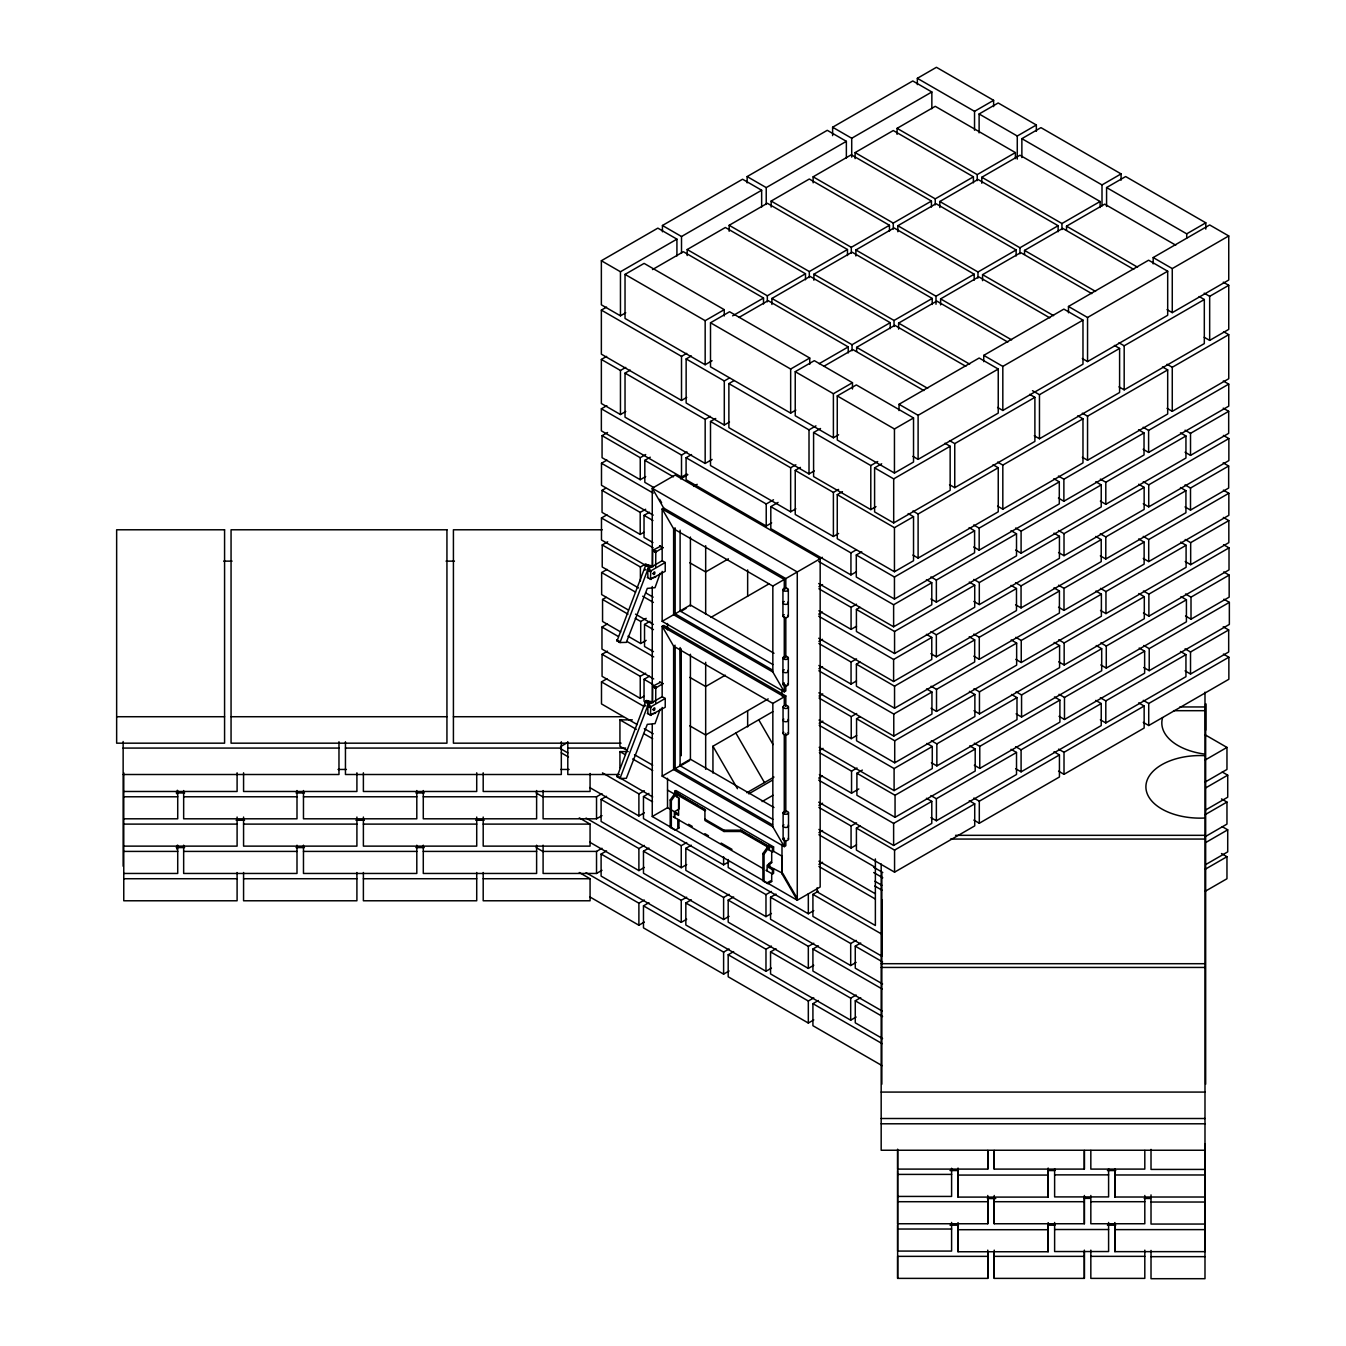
<?xml version="1.0" encoding="UTF-8"?>
<svg xmlns="http://www.w3.org/2000/svg" width="1346" height="1346" viewBox="0 0 1346 1346"><rect width="100%" height="100%" fill="white"/><g stroke="black" fill="none" stroke-linecap="round" stroke-linejoin="round"><path stroke-width="1.5" d="M619.934 767.859L619.934 751.59L628.195 751.59M632.317 719.858L619.934 719.858L619.934 746.307L627.219 750.513M785.812 841.587L785.812 845.759L784.281 846.634L662.165 776.137L662.165 707.458M662.165 697.06L662.165 626.311L663.696 625.436L785.812 695.932L785.812 706.33M675.154 647.342L675.154 768.633L772.57 824.879M662.165 776.137L680.1 765.773L680.1 647.527M705.674 545.702L705.674 614.365M652.255 565.606L652.255 488.245L675.154 475.02L820.168 558.741L820.168 887.014L797.269 900.238L781.992 873.806L781.992 856.174L772.907 850.924M881.849 955.828L881.849 899.751M987.762 1251.376L987.762 1278.38L897.631 1278.38L897.631 1225.197M897.631 1170.549L897.631 1223.75L987.762 1223.75L987.762 1196.745M897.631 1150.409L897.631 1169.102L987.762 1169.102L987.762 1150.409M1048.164 1222.656L1048.164 1251.746L958.032 1251.746L958.032 1222.656M1048.164 1168.025L1048.164 1197.099L958.032 1197.099L958.032 1168.025M1084.354 1251.376L1084.354 1278.38L994.24 1278.38L994.24 1251.376M1084.354 1196.745L1084.354 1223.75L994.24 1223.75L994.24 1196.745M1084.354 1150.409L1084.354 1169.102L994.24 1169.102L994.24 1150.409M1204.99 1198.462L1204.99 1251.645L1114.858 1251.645L1114.858 1222.572M1204.99 1143.814L1204.99 1197.015L1114.858 1197.015L1114.858 1170.011M1205.663 730.239L1205.663 703.807L1205.663 1084.203M660.23 573.177L655.014 587.68L647.308 588.387L626.327 642.379L619.968 642.53L648.722 567.137L653.247 566.666M617.074 776.76L645.659 701.333L646.652 700.543L652.255 701.922M665.227 562.493L650.808 570.889L650.404 579.318L665.227 571.31L665.227 562.493L662.165 560.727L647.662 569.223L647.948 577.754M660.263 546.409L652.726 550.312L652.625 565M665.227 698.456L650.808 706.835L650.404 715.281L665.227 707.256L665.227 698.456L662.165 696.69L647.763 705.068L647.948 713.7M652.625 700.963L652.726 686.275L660.263 682.372M652.255 565.976L646.652 564.58L645.659 565.387L617.074 640.814M655.687 566.801L655.788 552.079L662.939 547.62M647.291 706.044L650.354 707.811M653.247 702.629L648.722 703.1L619.968 778.476L626.327 778.325L647.308 724.35L655.014 723.643L660.23 709.123M647.342 569.829L650.404 571.596M662.939 683.583L655.788 688.025L655.687 702.763M647.392 705.657L650.404 707.559M678.956 820.034L678.956 827.975L675.154 830.179L670.19 827.319L670.19 799.995L675.524 792.508L676.668 793.164L676.668 796.681M671.334 827.975L671.334 800.651L676.668 793.164M771.695 873.588L771.695 881.512L767.876 883.716L762.913 880.856L762.913 853.532L768.263 846.045L769.407 846.701L769.407 850.218M764.057 881.512L764.057 854.188L769.407 846.701M655.637 577.198L652.036 577.737M655.536 713.279L652.036 713.7M647.662 705.186L650.909 706.751L647.948 704.9M647.763 569.122L650.909 570.788L647.948 568.954M625.739 312.777L620.456 315.822L601.359 304.819L601.359 260.737L657.841 228.13L676.92 239.151L676.92 255.942M662.434 231.781L662.434 225.489L742.571 179.22L761.651 190.24L761.651 207.032M747.148 182.871L747.148 176.578L827.285 130.31L846.365 141.33L846.365 158.121M832.619 135.626L832.619 127.231L912.773 80.962L931.853 91.982L931.853 108.757M917.349 84.613L917.349 78.32L936.429 67.3L993.617 100.327L993.617 106.62M601.359 260.737L620.456 271.757L676.92 239.151M662.434 225.489L681.513 236.509L761.651 190.24M747.148 176.578L766.227 187.599L846.365 141.33M832.619 127.231L851.715 138.251L931.853 91.982M712.101 360.728L705.169 364.732L625.032 318.464L625.032 274.399L644.111 263.395L724.249 309.664L724.249 315.957M652.49 269.57L683.381 251.736L763.519 298.004L763.519 304.011M687.2 255.538L687.2 249.532L725.359 227.491L805.497 273.76L805.497 279.766M729.179 231.293L729.179 225.287L767.338 203.263L847.475 249.532L847.475 255.538M771.157 207.065L771.157 201.059L809.316 179.018L889.454 225.287L889.454 231.293M813.135 182.82L813.135 176.814L851.295 154.79L931.432 201.059L931.432 207.065M855.114 158.592L855.114 152.586L893.273 130.545L973.41 176.814L973.41 182.82M897.092 134.364L897.092 128.341L935.251 106.317L1015.389 152.586L1015.389 158.592M686.712 397.423L681.513 400.435L601.359 354.166L601.359 310.102L606.575 307.09M917.349 78.32L974.538 111.331L993.617 100.327M979.114 132.867L979.114 113.973L998.194 102.969L1036.353 124.993L1036.353 131.285M625.739 411.472L620.456 414.534L601.359 403.514L601.359 359.449L606.659 356.387M979.114 113.973L1017.273 136.013L1036.353 124.993M625.032 274.399L705.169 320.668L724.249 309.664M601.359 359.449L620.456 370.47L625.739 367.408M1021.866 157.549L1021.866 138.655L1040.946 127.634L1121.083 173.903L1121.083 180.196M795.856 410.093L790.657 413.104L710.503 366.835L710.503 322.771L729.582 311.75L809.737 358.019L809.737 364.312M712.101 459.44L705.169 463.445L625.032 417.176L625.032 373.111L630.231 370.1M732.628 315.839L763.519 298.004M687.2 249.532L767.338 295.8L805.497 273.76M729.179 225.287L809.316 271.556L847.475 249.532M771.157 201.059L851.295 247.328L889.454 225.287M813.135 176.814L893.273 223.083L931.432 201.059M855.114 152.586L935.251 198.855L973.41 176.814M897.092 128.341L977.23 174.61L1015.389 152.586M739.021 317.42L768.095 300.646L848.249 346.915L848.249 352.921M771.914 304.448L771.914 298.442L810.073 276.401L890.228 322.67L890.228 328.676M813.893 280.204L813.893 274.197L852.052 252.173L932.206 298.442L932.206 304.448M855.871 255.976L855.871 249.969L894.03 227.928L974.184 274.197L974.184 280.204M897.849 231.748L897.849 225.724L936.008 203.7L1016.146 249.969L1016.146 255.976M939.828 207.503L939.828 201.496L977.987 179.455L1058.124 225.724L1058.124 231.748M981.806 183.275L981.806 177.251L1019.965 155.227L1100.103 201.496L1100.103 207.503M601.359 310.102L681.513 356.37L686.712 353.359M729.498 422.021L724.299 425.033L686.14 402.992L686.14 358.928L691.339 355.933M686.965 473.96L681.513 477.107L601.359 430.838L601.359 408.797L606.827 405.651M645.693 476.568L640.242 479.714L602.066 457.69L602.066 435.65L607.534 432.503M686.14 358.928L724.299 380.968L729.498 377.957M814.229 470.932L809.013 473.943L728.876 427.675L728.876 383.61L734.075 380.598M653.231 515.148L601.494 485.283L601.494 463.26L606.945 460.113M1021.866 138.655L1102.004 184.924L1121.083 173.903M710.503 322.771L790.657 369.04L809.737 358.019M625.032 373.111L705.169 419.38L710.368 416.368M1106.58 206.46L1106.58 187.565L1125.66 176.545L1205.797 222.813L1205.797 229.123M602.066 435.65L640.242 457.69L645.693 454.527M838.592 434.775L833.393 437.786L795.234 415.746L795.234 371.681L814.313 360.661L852.472 382.701L852.472 388.994M795.856 508.805L790.657 511.817L710.503 465.548L710.503 421.483L715.719 418.471M653.752 487.521L644.818 482.356L644.818 460.332L650.269 457.186M819.159 363.689L848.249 346.915M771.914 298.442L852.052 344.711L890.228 322.67M813.893 274.197L894.03 320.466L932.206 298.442M855.871 249.969L936.008 296.238L974.184 274.197M897.849 225.724L977.987 271.993L1016.146 249.969M939.828 201.496L1019.965 247.765L1058.124 225.724M981.806 177.251L1061.944 223.52L1100.103 201.496M643.859 532.326L640.208 534.429L602.049 512.389L602.049 490.365L605.7 488.262M823.752 366.348L852.826 349.556L923.861 390.559M856.645 351.356L856.645 347.352L894.804 325.311L965.839 366.331M898.623 329.131L898.623 323.107L936.782 301.083L1007.818 342.086M940.602 304.886L940.602 298.879L978.761 276.839L1049.796 317.858M982.563 280.658L982.563 274.651L1020.739 252.611L1091.774 293.613M1024.542 254.411L1024.542 250.406L1062.717 228.383L1133.736 269.385M1066.52 230.183L1066.52 226.178L1104.696 204.138L1175.714 245.157M601.359 408.797L681.513 455.066L686.965 451.92M771.679 522.871L766.227 526.017L686.09 479.748L686.09 457.724L691.541 454.561M648.722 567.137L601.477 539.982L601.477 517.958L606.928 514.811M680.588 478.89L687.856 474.701M795.234 371.681L833.393 393.722L852.472 382.701M837.262 395.943L856.342 384.922L913.53 417.95L913.53 462.015L894.451 473.035L837.262 440.007L837.262 395.943L894.451 428.97L913.53 417.95M602.049 490.365L640.208 512.389L645.676 509.242M693.594 486.394L697.194 484.308M652.961 542.556L644.027 537.407L644.027 515.367L649.479 512.22M638.576 587.966L602.217 566.986L602.217 544.945L607.685 541.799M728.876 383.61L809.013 429.879L815.962 425.874M875.994 506.601L870.795 509.612L813.59 476.585L813.59 432.52L820.538 428.516M1106.58 187.565L1186.718 233.834L1205.797 222.813M628.397 610.024L601.645 594.579L601.645 572.555L607.096 569.408M899.027 410.58L899.027 404.288L979.165 358.019L998.244 369.04L998.244 413.104L918.107 459.373L912.908 456.361M983.741 361.67L983.741 355.378L1063.878 309.109L1082.975 320.129L1082.975 364.194L1002.82 410.463L997.622 407.451M1068.472 312.76L1068.472 306.467L1148.609 260.199L1167.689 271.219L1167.689 315.284L1087.551 361.552L1082.335 358.541M1153.186 263.85L1153.186 257.557L1209.667 224.95L1228.747 235.954L1228.747 280.035L1172.265 312.642L1167.066 309.63M710.503 421.483L790.657 467.752L795.856 464.74M838.592 533.487L833.393 536.482L795.234 514.458L795.234 470.393L800.433 467.382M602.217 544.945L640.393 566.986L645.844 563.823M899.027 404.288L918.107 415.308L998.244 369.04M983.741 355.378L1002.82 366.398L1082.975 320.129M1068.472 306.467L1087.551 317.488L1167.689 271.219M1153.186 257.557L1172.265 268.577L1228.747 235.954M686.09 457.724L766.227 503.993L773.496 499.787M620.725 631.981L602.554 621.482L602.554 599.458L606.188 597.355M856.393 571.781L850.941 574.927L770.804 528.658L770.804 506.634L778.072 502.428M813.59 432.52L870.795 465.548L877.727 461.527M944.959 443.255L950.158 446.266L950.158 490.331L893.694 522.938L874.597 511.917L874.597 467.853L881.664 463.781M795.234 470.393L833.393 492.417L838.592 489.422M653.702 678.939L601.965 649.075L601.965 627.051L607.416 623.905M908.163 513.566L913.53 516.662L913.53 560.727L894.451 571.73L837.262 538.72L837.262 494.655L842.461 491.643M728.422 558.826L705.674 571.949L689.825 562.796M635.262 618.336L640.713 621.482L646.181 618.336M874.597 467.853L893.694 478.873L950.158 446.266M949.536 440.613L954.751 443.608L1034.889 397.339L1034.889 441.404L954.751 487.673L949.536 484.678M1032.517 390.693L1039.465 394.698L1119.603 348.429L1119.603 392.494L1039.465 438.762L1034.266 435.768M1118.98 342.793L1124.179 345.787L1204.317 299.519L1204.317 343.583L1124.179 389.852L1118.98 386.857M1204.199 293.176L1209.667 296.339L1228.747 285.318L1228.747 329.383L1209.667 340.403L1204.199 337.24M653.466 651.649L644.532 646.501L644.532 624.46L649.983 621.314M643.876 696.269L640.242 698.372L602.066 676.331L602.066 654.307L607.534 651.144M785.812 684.71L785.812 690.952L784.281 691.827L662.165 621.33L690.414 605.01L774 653.264M680.74 611.471L686.09 608.375M627.993 636.17L640.713 643.523L646.181 640.36M710.924 617.393L769.088 583.811M637.163 724.535L601.494 703.924L601.494 681.9L606.945 678.754M818.738 559.431L822.372 557.328M785.812 588.976L785.812 578.578L663.696 508.081L662.165 508.956L673.623 528.793L772.84 586.065L820.168 558.741M675.154 645.256L673.623 646.147L673.623 769.525L772.84 826.814L784.281 846.634L784.281 838.306M770.804 506.634L850.941 552.903L856.393 549.757M837.262 494.655L894.451 527.666L913.53 516.662M912.908 511.009L918.107 514.021L998.244 467.752L998.244 511.817L918.107 558.085L912.908 555.074M997.622 462.099L1002.82 465.093L1082.975 418.825L1082.975 462.889L1002.82 509.158L997.622 506.163M1082.335 413.188L1087.551 416.183L1167.689 369.914L1167.689 413.979L1087.551 460.248L1082.335 457.253M1167.066 364.278L1172.265 367.273L1228.747 334.666L1228.747 378.731L1172.265 411.338L1167.066 408.343M602.066 654.307L640.242 676.331L645.693 673.185M969.137 527.615L974.588 530.761L974.588 552.785L894.451 599.054L856.292 577.03L856.292 554.989L861.76 551.843M647.628 703.403L644.044 701.35L644.044 679.309L649.495 676.163M818.923 586.688L822.557 584.585M560.559 746.609L567.743 742.454M818.721 614.129L822.356 612.026M856.292 554.989L894.451 577.03L974.588 530.761M973.713 524.974L979.165 528.12L1059.302 481.851L1059.302 503.875L979.165 550.144L973.713 546.998M1058.427 476.047L1063.878 479.21L1144.033 432.941L1144.033 454.965L1063.878 501.234L1058.427 498.087M1143.158 427.254L1148.609 430.4L1228.747 384.132L1228.747 406.156L1148.609 452.424L1143.158 449.278M725.326 675.187L705.674 686.527L689.825 677.375M818.89 588.774L851.076 607.349L856.527 604.203M969.271 582.061L974.723 585.207L974.723 607.231L894.568 653.5L856.409 631.476L856.409 609.435L860.06 607.332M818.906 641.386L822.541 639.3M818.89 610.798L851.076 629.373L856.527 626.226M818.705 561.501L893.626 604.758L931.785 582.717L931.785 604.758L893.626 626.799L818.705 583.541M930.91 576.929L936.362 580.076L1016.516 533.807L1016.516 555.848L936.362 602.116L930.91 598.97M1015.641 528.019L1021.092 531.165L1101.23 484.897L1101.23 506.937L1021.092 553.206L1015.641 550.06M1100.355 479.109L1105.806 482.255L1185.944 435.986L1185.944 458.027L1105.806 504.296L1100.355 501.149M1185.069 430.198L1190.52 433.345L1228.679 411.321L1228.679 433.345L1190.52 455.385L1185.069 452.222M543.094 796.782L596.53 796.782L601.982 793.635M818.89 668.726L822.524 666.623M768.196 698.894L705.674 735L689.825 725.847M686.696 864.569L681.244 867.716L601.107 821.447L601.107 799.423L606.558 796.277M856.409 609.435L894.568 631.476L974.723 585.207M973.848 579.419L979.299 582.566L1059.437 536.297L1059.437 558.321L979.299 604.59L973.848 601.443M1058.562 530.509L1064.013 533.655L1144.15 487.387L1144.15 509.411L1064.013 555.679L1058.562 552.533M1143.276 481.7L1148.727 484.846L1228.864 438.577L1228.864 460.601L1148.727 506.87L1143.276 503.724M772.84 826.814L772.84 703.42L785.812 695.932M818.873 643.472L851.059 662.047L856.51 658.901M679.848 765.336L690.414 759.228L774 807.499M712.943 773.075L712.943 746.222L772.823 711.647M680.74 765.689L689.64 760.557M969.238 636.759L974.689 639.905L974.689 661.946L894.552 708.215L856.393 686.174L856.393 664.15L860.044 662.047M602.47 772.873L638.896 793.904L644.347 790.758M543.094 790.539L543.094 818.805L596.53 818.805L601.982 815.659M729.061 861.709L723.61 864.855L643.472 818.587L643.472 796.563L648.923 793.417M819.075 695.983L822.709 693.88M818.873 665.496L851.059 684.088L856.51 680.941M818.688 616.199L893.609 659.456L931.769 637.432L931.769 659.456L893.609 681.497L818.688 638.24M930.894 631.644L936.345 634.79L1016.482 588.522L1016.482 610.546L936.345 656.814L930.894 653.668M1015.607 582.717L1021.059 585.88L1101.213 539.611L1101.213 561.635L1021.059 607.904L1015.607 604.758M1100.338 533.807L1105.789 536.953L1185.927 490.684L1185.927 512.725L1105.789 558.994L1100.338 555.848M1185.035 484.897L1190.503 488.043L1228.662 466.019L1228.662 488.043L1190.503 510.084L1185.035 506.92M674.767 794.123L674.767 791.179L675.911 790.523L773.597 846.92L773.597 851.328L772.453 851.984L768.65 849.78M589.716 787.545L638.896 815.945L644.347 812.799M704.917 810.78L677.812 795.15L677.812 793.82L698.389 806.136M664.453 509.394L652.255 488.245L797.269 571.966L797.269 900.238L652.255 816.517L667.515 807.701L667.515 778.325M543.094 851.412L596.53 851.412L601.982 848.266M819.209 723.223L822.843 721.12M686.696 919.217L681.244 922.363L601.107 876.095L601.107 854.054L606.558 850.908M674.767 817.611L674.767 813.22L675.911 812.547M856.393 664.15L894.552 686.174L974.689 639.905M973.814 634.117L979.282 637.264L1059.42 590.995L1059.42 613.036L979.282 659.304L973.814 656.158M1058.545 585.207L1063.996 588.353L1144.134 542.085L1144.134 564.125L1063.996 610.377L1058.545 607.231M1143.259 536.398L1148.71 539.544L1228.848 493.275L1228.848 515.316L1148.71 561.585L1143.259 558.439M819.041 698.069L851.227 716.644L856.679 713.498M969.406 691.356L974.874 694.502L974.874 716.526L894.72 762.795L856.561 740.771L856.561 718.73L860.212 716.627M586.065 818.065L638.896 848.552L644.347 845.406M543.094 845.187L543.094 873.453L596.53 873.453L601.982 870.307M729.061 916.357L723.61 919.503L643.472 873.234L643.472 851.194L648.923 848.047M819.394 750.479L823.029 748.376M746.845 792.744L774.017 777.063M748.746 793.854L772.385 780.209M819.041 720.093L851.227 738.668L856.679 735.522M818.856 670.796L893.778 714.053L931.937 692.012L931.937 714.053L893.778 736.094L818.856 692.837M931.062 686.224L936.513 689.371L1016.651 643.102L1016.651 665.143L936.513 711.411L931.062 708.265M1015.793 637.314L1021.244 640.46L1101.381 594.192L1101.381 616.232L1021.244 662.501L1015.793 659.355M1100.506 588.404L1105.958 591.55L1186.095 545.281L1186.095 567.322L1105.958 613.591L1100.506 610.445M1185.203 539.494L1190.672 542.64L1228.831 520.616L1228.831 542.64L1190.672 564.681L1185.203 561.518M601.107 799.423L681.244 845.692L686.696 842.546M589.716 842.192L638.896 870.593L644.347 867.447M762.088 801.577L772.991 795.284M771.426 913.48L765.975 916.626L685.837 870.357L685.837 848.333L691.289 845.187M818.738 778.072L822.372 775.969M856.561 718.73L894.72 740.771L974.874 694.502M973.999 688.715L979.451 691.861L1059.588 645.592L1059.588 667.616L979.451 713.885L973.999 710.738M1058.713 639.804L1064.164 642.951L1144.302 596.682L1144.302 618.706L1064.164 664.974L1058.713 661.828M1143.427 590.995L1148.878 594.141L1229.016 547.872L1229.016 569.896L1148.878 616.165L1143.427 613.019M819.378 752.565L851.547 771.14L856.998 767.994M969.743 745.852L975.194 748.999L975.194 771.039L895.056 817.308L856.897 795.267L856.897 773.243L862.349 770.08M586.065 872.696L638.896 903.2L644.347 900.053M729.061 970.988L723.61 974.134L643.472 927.865L643.472 905.841L648.923 902.695M818.923 805.329L822.557 803.226M819.176 725.292L894.097 768.549L932.273 746.525L932.273 768.549L894.097 790.59L819.176 747.333M931.398 740.721L936.85 743.884L1016.987 697.615L1016.987 719.639L936.85 765.908L931.398 762.761M1016.112 691.81L1021.564 694.957L1101.701 648.688L1101.701 670.729L1021.564 716.997L1016.112 713.851M1100.826 642.9L1106.277 646.046L1186.415 599.778L1186.415 621.818L1106.277 668.087L1100.826 664.941M1185.54 593.99L1191.008 597.136L1229.167 575.112L1229.167 597.136L1191.008 619.177L1185.54 616.014M819.378 774.589L851.547 793.181L858.815 788.975M704.917 819.159L723.997 830.179L740.788 830.179L767.876 845.826L772.453 847.576L773.597 846.92M677.812 793.82L704.917 809.468L704.917 820.488L723.997 831.492L740.788 831.492L767.876 847.139L768.65 845.372M601.107 854.054L681.244 900.323L686.696 897.176M589.716 896.84L638.896 925.224L644.347 922.077M771.426 968.127L765.975 971.274L685.837 925.005L685.837 902.981L691.289 899.818M818.923 832.652L822.557 830.549M771.695 851.547L771.695 862.651L767.119 865.293L767.119 870.929M768.65 863.493L768.65 867.413L769.794 866.757L769.794 862.836M856.897 773.243L895.056 795.267L975.194 748.999M974.319 743.211L979.77 746.357L1059.908 700.088L1059.908 722.129L979.77 768.398L974.319 765.235M1059.033 694.3L1064.484 697.447L1144.638 651.178L1144.638 673.202L1064.484 719.471L1059.033 716.324M1143.764 645.491L1149.215 648.637L1229.352 602.369L1229.352 624.409L1149.215 670.678L1143.764 667.532M643.472 851.194L723.61 897.462L729.061 894.316M768.65 867.413L772.453 869.617L773.597 868.961L773.597 873.352L772.453 874.025L765.975 870.273M818.89 807.415L851.076 825.99L856.527 822.843M813.775 965.267L808.323 968.413L728.186 922.145L728.186 900.104L733.637 896.958M969.271 800.702L974.723 803.848L974.723 825.889L894.568 872.158L856.409 850.117L856.409 828.093L860.06 825.99M769.273 866.454L782.766 873.352L789.412 884.877M766.732 883.06L770.551 880.856L771.695 881.512M685.837 848.333L765.975 894.602L771.426 891.456M818.923 864.384L822.557 862.281M818.89 829.439L851.076 848.03L856.527 844.867M818.705 780.142L893.626 823.399L931.785 801.375L931.785 823.399L893.626 845.439L818.705 802.182M930.91 795.587L936.362 798.733L1016.516 752.464L1016.516 774.488L936.362 820.757L930.91 817.611M1015.641 746.66L1021.092 749.806L1101.23 703.554L1101.23 725.578L1021.092 771.847L1015.641 768.701M1100.355 697.75L1105.806 700.896L1185.944 654.627L1185.944 676.668L1105.806 722.937L1100.355 719.79M1185.069 648.839L1190.52 651.986L1228.679 629.962L1228.679 651.986L1190.52 674.026L1185.069 670.863M856.14 962.39L850.689 965.553L770.551 919.284L770.551 897.244L776.003 894.097M882.118 956.367L812.917 916.407L812.917 894.383L818.368 891.237M856.409 828.093L894.568 850.117L974.723 803.848M973.848 798.06L979.299 801.207L1059.437 754.938L1059.437 776.979L979.299 823.247L973.848 820.084M1058.562 749.15L1064.013 752.296L1144.15 706.027L1144.15 728.051L1064.013 774.32L1058.562 771.174M1143.276 700.341L1148.727 703.487L1228.864 657.218L1228.864 679.259L1148.727 725.528L1143.276 722.381M643.472 905.841L723.61 952.11L729.061 948.964M813.775 1019.898L808.323 1023.044L728.186 976.775L728.186 954.751L733.637 951.605M728.186 859.488L728.186 867.497L808.323 913.766L813.775 910.619M685.837 902.981L765.975 949.25L771.426 946.087M856.14 1017.038L850.689 1020.184L770.551 973.915L770.551 951.891L776.003 948.745M728.186 900.104L808.323 946.373L813.775 943.226M882.118 1011.014L812.917 971.055L812.917 949.014L818.368 945.868M770.551 897.244L850.689 943.512L856.14 940.366M882.589 983.96L855.265 968.195L855.265 946.154L860.717 943.008M1205.158 760.019L1226.963 747.417L1226.963 769.458L1205.158 782.043M728.186 954.751L808.323 1001.02L813.775 997.874M882.118 1065.662L812.917 1025.702L812.917 1003.662L818.368 1000.515M1205.865 787.797L1227.72 775.178L1227.72 797.219L1205.865 809.838M770.551 951.891L850.689 998.16L856.14 995.014M882.589 1038.607L855.265 1022.825L855.265 1000.801L860.717 997.655M1205.158 814.65L1226.963 802.065L1226.963 824.105L1205.158 836.69M1205.865 842.445L1227.72 829.826L1227.72 851.867L1205.865 864.485M1205.158 869.297L1226.963 856.712L1226.963 878.736L1205.158 891.321M602.217 529.786L453.417 529.786L453.417 743.177L621.078 743.177M223.688 561.131L232.084 561.131M446.048 561.131L454.426 561.131M1179.887 706.953L1204.99 706.953M1173.544 710.688L1204.99 710.688M116.648 716.728L224.58 716.728M231.058 716.728L446.939 716.728M453.417 716.728L623.181 716.728M123.092 748.073L338.973 748.073M345.451 748.073L561.316 748.073M567.793 748.073L625.671 748.073M338.014 769.458L346.41 769.458M560.727 769.458L569.122 769.458M123.092 774.505L338.973 774.505L338.973 741.764M619.463 774.505L567.793 774.505L567.793 741.764M123.765 791.482L237.098 791.482L237.098 772.789M176.225 792.945L184.621 792.945M296.036 792.945L304.432 792.945M415.847 792.945L424.242 792.945M123.765 796.782L177.722 796.782M183.662 796.782L296.995 796.782M303.473 796.782L416.806 796.782M423.283 796.782L536.617 796.782M123.765 818.805L177.722 818.805L177.722 790.539M236.139 820.252L244.535 820.252M355.95 820.252L364.345 820.252M475.761 820.252L484.156 820.252M123.765 824.105L237.098 824.105M243.576 824.105L356.909 824.105M363.386 824.105L476.72 824.105M483.197 824.105L590.07 824.105L590.07 846.129L483.197 846.129L483.197 817.056M955.559 835.328L1204.99 835.328M950.562 839.063L1204.99 839.063M123.765 846.129L237.098 846.129L237.098 817.056M176.225 847.576L184.621 847.576M296.036 847.576L304.432 847.576M415.847 847.576L424.242 847.576M123.765 851.412L177.722 851.412M183.662 851.412L296.995 851.412M303.473 851.412L416.806 851.412M423.283 851.412L536.617 851.412M123.765 873.453L177.722 873.453L177.722 845.17M123.765 878.736L237.098 878.736M243.576 878.736L356.909 878.736M363.386 878.736L476.72 878.736M483.197 878.736L590.07 878.736L590.07 900.777L483.197 900.777L483.197 872.511M881.176 963.702L1204.99 963.702M881.176 967.438L1204.99 967.438M881.176 1092.077L1204.99 1092.077M881.176 1118.509L1204.99 1118.509M881.176 1123.792L1204.99 1123.792M1204.99 1150.241L881.176 1150.241L881.176 863.997M1204.99 1169.422L1151.015 1169.422L1151.015 1149.383M950.024 1170.549L958.419 1170.549M1048.736 1170.549L1055.012 1170.549M1107.438 1170.549L1115.75 1170.549M897.631 1174.402L951.605 1174.402M1054.625 1174.873L1108.599 1174.873M1114.858 1174.974L1204.99 1174.974M958.032 1175.075L1048.164 1175.075M897.631 1196.426L951.605 1196.426L951.605 1168.261M987.375 1198.546L995.754 1198.546M1083.698 1198.361L1089.924 1198.361M1144.201 1198.462L1150.494 1198.462M897.631 1201.709L987.762 1201.709M994.24 1201.709L1084.354 1201.709M1090.832 1201.709L1144.807 1201.709M1151.015 1202.028L1204.99 1202.028M1204.99 1224.052L1151.015 1224.052L1151.015 1194.912M950.024 1225.197L958.419 1225.197M1048.736 1225.197L1055.012 1225.197M1107.438 1225.197L1115.75 1225.197M897.631 1229.033L951.605 1229.033M958.032 1229.706L1048.164 1229.706M1054.625 1229.521L1108.599 1229.521M1114.858 1229.621L1204.99 1229.621M987.762 1256.356L897.631 1256.356L897.631 1278.38M994.24 1256.356L1084.354 1256.356M1090.832 1256.356L1144.807 1256.356M1151.015 1256.659L1204.99 1256.659M1223.278 282.155L1228.747 285.318M1199.118 296.524L1204.317 299.519M1066.52 226.178L1137.555 267.181M1223.548 331.671L1228.747 334.666M1024.542 250.406L1095.577 291.426M1223.295 380.985L1228.747 384.132M1162.49 366.92L1167.689 369.914M1114.404 345.434L1119.603 348.429M1223.228 408.158L1228.679 411.321M982.563 274.651L1053.598 315.654M1223.413 435.431L1228.864 438.577M1180.492 432.84L1185.944 435.986M940.602 298.879L1011.62 339.882M1223.194 462.856L1228.662 466.019M1138.581 429.778L1144.033 432.941M1223.396 490.129L1228.848 493.275M1077.759 415.83L1082.975 418.825M1029.673 394.344L1034.889 397.339M898.623 323.107L969.642 364.127M1180.476 487.538L1185.927 490.684M1223.379 517.453L1228.831 520.616M1138.699 484.24L1144.15 487.387M1223.564 544.726L1229.016 547.872M1095.779 481.75L1101.23 484.897M856.645 347.352L927.663 388.355M1180.644 542.135L1186.095 545.281M1223.699 571.949L1229.167 575.112M1053.851 478.705L1059.302 481.851M1138.682 538.938L1144.134 542.085M993.045 464.74L998.244 467.752M1223.901 599.222L1229.352 602.369M1095.762 536.448L1101.213 539.611M1180.964 596.631L1186.415 599.778M1223.228 626.799L1228.679 629.962M1053.985 533.151L1059.437 536.297M1138.851 593.536L1144.302 596.682M1011.048 530.66L1016.516 533.807M1223.413 654.072L1228.864 657.218M1095.93 591.045L1101.381 594.192M1180.492 651.481L1185.944 654.627M1053.968 587.849L1059.42 590.995M1139.187 648.032L1144.638 651.178M1011.031 585.375L1016.482 588.522M1096.25 645.542L1101.701 648.688M1054.137 642.446L1059.588 645.592M1205.107 734.798L1226.963 747.417M926.435 579.638L931.785 582.717M1138.699 702.881L1144.15 706.027M1011.199 639.956L1016.651 643.102M1222.269 772.032L1227.72 775.178M1095.779 700.391L1101.23 703.554M644.818 460.332L673.421 476.837M1054.456 696.942L1059.908 700.088M1221.495 798.918L1226.963 802.065M926.418 634.336L931.769 637.432M1011.536 694.469L1016.987 697.615M601.494 463.26L653.231 493.124M1222.269 826.68L1227.72 829.826M1053.985 751.791L1059.437 754.938M644.027 515.367L652.961 520.532M1221.495 853.549L1226.963 856.712M926.586 688.933L931.937 692.012M659.691 545.887L663.157 547.721M659.607 545.921L662.653 547.687M1011.048 749.318L1016.516 752.464M601.477 517.958L653.197 547.822M653.197 549.639L656.343 551.322M653.012 549.824L656.158 551.49M652.86 550.06L655.99 551.709M652.793 550.194L655.788 552.079M652.692 550.447L655.704 552.331M652.642 550.699L655.687 552.466M646.551 564.58L649.613 566.346M646.265 564.681L649.512 566.363M646.063 564.832L649.226 566.515M645.878 565.017L649.024 566.683M645.727 565.253L648.856 566.902M647.594 569.341L650.724 570.99M647.51 569.459L650.505 571.343M647.308 569.964L650.354 571.848M647.291 577.367L651.01 579.503M926.923 743.429L932.273 746.525M772.873 664.52L680.1 610.966L680.1 530.156M645.996 593.031L653.147 597.153M772.57 670.072L675.154 613.826L675.154 527.901L673.623 528.793L673.623 614.718L772.84 671.99L784.281 691.827L784.281 683.499M601.645 572.555L635.531 592.122M642.681 596.228L653.382 602.419M635.531 614.146L653.382 624.443M602.554 599.458L627.993 614.146M644.532 624.46L653.466 629.625M772.84 703.42L673.623 646.147L662.165 626.311L784.281 696.807L784.281 705.136M926.435 798.279L931.785 801.375M601.965 627.051L618.033 636.322M626.95 641.47L653.702 656.915M616.754 639.888L619.799 641.655M616.72 640.023L619.749 642.025M616.704 640.376L619.85 642.412M616.855 640.713L620.035 642.564M659.607 681.867L663.157 683.684M644.044 679.309L652.995 684.475M653.197 685.585L656.343 687.268M653.012 685.787L656.158 687.453M655.99 687.655L652.86 686.023L655.788 688.025M652.692 686.393L655.704 688.294L652.642 686.645M646.551 700.543L649.613 702.309M646.265 700.643L649.512 702.326M645.979 700.879L649.226 702.461M645.794 701.098L648.94 702.747M645.727 701.216L648.722 703.1M650.724 706.936L647.594 705.287L650.505 707.289M601.494 681.9L644.313 706.616M647.291 713.33L651.01 715.466M644.313 728.64L653.231 733.806M619.934 719.858L636.322 729.33M643.607 733.536L652.709 738.786M818.923 834.756L875.371 867.346M873.689 867.261L882.791 872.511M873.689 872.545L882.791 877.794M680.1 765.773L772.873 819.344M874.749 886.021L882.034 890.228M634.504 754.719L652.709 765.218M818.923 861.188L875.371 893.778M619.934 751.59L625.402 754.753M632.687 758.959L652.709 770.518M818.923 866.488L875.371 899.061M674.767 791.179L678.586 793.383M701.989 808.223L705.607 810.309M741.629 831.105L745.23 833.174M748.83 835.26L752.431 837.347M756.031 839.416L766.833 845.658M674.01 793.383L675.154 794.039M766.732 846.92L767.876 847.576M667.515 790.085L674.783 794.275M676.029 796.327L678.956 798.01L678.956 809.114L674.38 811.756L674.38 817.392M670.19 799.995L671.334 800.651M762.913 853.532L764.057 854.188M770.551 861.995L771.695 862.651M616.754 775.851L619.799 777.618M616.72 775.986L652.709 796.95M616.704 776.339L620.035 778.51M667.515 807.701L678.451 814.027M674.767 813.22L678.586 815.407L678.586 797.791M560.575 748.696L567.861 752.902M643.472 796.563L652.574 801.812M812.917 894.383L882.118 934.343M688.58 824.274L692.197 826.36M704.85 833.662L708.467 835.765M721.136 843.067L731.988 849.343M673.236 816.736L763.418 868.793M561.282 752.835L568.483 756.99M678.956 827.975L677.812 827.319L677.812 819.378M855.265 946.154L882.589 961.936M812.917 949.014L882.118 988.973M536.112 792.945L543.296 797.101M579.285 817.863L590.07 824.105M855.265 1000.801L882.589 1016.567M812.917 1003.662L882.118 1043.621M536.112 847.576L543.296 851.732M579.285 872.511L590.07 878.736M874.866 881.226L881.983 885.382M659.658 499.316L661.626 502.731M758.74 719.79L773.041 744.574M735.841 732.998L764.461 782.581M712.943 746.222L737.473 788.722M790.018 885.92L797.269 898.472M1209.667 296.339L1209.667 340.403M1204.99 692.164L1204.99 1278.7L1151.015 1278.7L1151.015 1250.417M1191.008 597.136L1191.008 619.177M1190.672 542.64L1190.672 564.681M1190.52 433.345L1190.52 455.385M1190.503 488.043L1190.503 510.084M1190.52 651.986L1190.52 674.026M1186.718 233.834L1186.718 238.04M1172.265 268.577L1172.265 312.642M1172.265 367.273L1172.265 411.338M1149.215 648.637L1149.215 670.678M1148.878 594.141L1148.878 616.165M1148.609 430.4L1148.609 452.424M1148.727 484.846L1148.727 506.87M1148.71 539.544L1148.71 561.585M1148.727 703.487L1148.727 725.528M1144.807 1150.409L1144.807 1169.102L1090.832 1169.102L1090.832 1150.409M1144.807 1195.484L1144.807 1223.75L1090.832 1223.75L1090.832 1195.484M1144.807 1250.131L1144.807 1278.38L1090.832 1278.38L1090.832 1250.131M1124.179 345.787L1124.179 389.852M1114.858 1168.749L1114.858 1197.015M1114.858 1223.396L1114.858 1251.645M1108.599 1168.648L1108.599 1196.914L1054.625 1196.914L1054.625 1168.648M1108.599 1222.471L1108.599 1251.544L1054.625 1251.544L1054.625 1222.471M1106.277 646.046L1106.277 668.087M1105.958 591.55L1105.958 613.591M1105.806 482.255L1105.806 504.296M1105.789 536.953L1105.789 558.994M1105.806 700.896L1105.806 722.937M1102.004 184.924L1102.004 205.904M1087.551 317.488L1087.551 361.552M1087.551 416.183L1087.551 460.248M1084.354 1151.082L1084.354 1169.102M1084.354 1195.484L1084.354 1223.75M1084.354 1250.131L1084.354 1278.38M1064.484 697.447L1064.484 719.471M1064.164 642.951L1064.164 664.974M1063.878 479.21L1063.878 501.234M1064.013 533.655L1064.013 555.679M1063.996 588.353L1063.996 610.377M1064.013 752.296L1064.013 774.32M1061.944 223.52L1061.944 229.543M1048.164 1168.833L1048.164 1197.099M1048.164 1223.48L1048.164 1251.746M1039.465 394.698L1039.465 438.762M1021.564 694.957L1021.564 716.997M1021.244 640.46L1021.244 662.501M1021.092 531.165L1021.092 553.206M1021.059 585.88L1021.059 607.904M1021.092 749.806L1021.092 771.847M1019.965 247.765L1019.965 253.771M1017.273 136.013L1017.273 159.097M1002.82 366.398L1002.82 410.463M1002.82 465.093L1002.82 509.158M994.24 1151.082L994.24 1169.102M994.24 1195.484L994.24 1223.75M994.24 1250.131L994.24 1278.38M987.762 1151.082L987.762 1169.102M987.762 1195.484L987.762 1223.75M987.762 1250.131L987.762 1278.38M979.77 746.357L979.77 768.398M979.451 691.861L979.451 713.885M979.165 528.12L979.165 550.144M979.299 582.566L979.299 604.59M979.282 637.264L979.282 659.304M979.299 801.207L979.299 823.247M977.987 271.993L977.987 278.016M977.23 174.61L977.23 180.616M974.538 111.331L974.538 130.226M958.032 1168.833L958.032 1197.099M958.032 1223.48L958.032 1251.746M954.751 443.608L954.751 487.673M951.605 1222.437L951.605 1251.073L897.631 1251.073L897.631 1149.181M936.85 743.884L936.85 765.908M936.513 689.371L936.513 711.411M936.362 580.076L936.362 602.116M936.345 634.79L936.345 656.814M936.362 798.733L936.362 820.757M936.008 296.238L936.008 304.246M935.251 198.855L935.251 204.861M918.107 415.308L918.107 459.373M918.107 514.021L918.107 558.085M895.056 795.267L895.056 817.308M894.72 740.771L894.72 762.795M894.451 428.97L894.451 473.035M894.451 527.666L894.451 571.73M894.451 577.03L894.451 599.054M894.568 631.476L894.568 653.5M894.552 686.174L894.552 708.215M894.568 850.117L894.568 872.158M894.03 320.466L894.03 326.472M894.097 768.549L894.097 790.59M893.694 478.873L893.694 522.938M893.626 604.758L893.626 626.799M893.609 659.456L893.609 681.497M893.778 714.053L893.778 736.094M893.626 823.399L893.626 845.439M893.273 223.083L893.273 229.089M881.849 873.302L881.849 1084.203M875.371 858.95L875.371 925.51L817.106 891.86L817.106 887.805M870.795 465.548L870.795 509.612M852.052 344.711L852.052 350.717M851.715 138.251L851.715 157.129M851.547 771.14L851.547 793.181M851.295 247.328L851.295 253.334M851.076 607.349L851.076 629.373M851.059 662.047L851.059 684.088M851.227 716.644L851.227 738.668M851.076 825.99L851.076 848.03M850.941 552.903L850.941 574.927M850.689 943.512L850.689 965.553M850.689 998.16L850.689 1020.184M833.393 393.722L833.393 437.786M833.393 492.417L833.393 536.482M809.316 271.556L809.316 277.562M809.013 429.879L809.013 473.943M808.323 893.744L808.323 913.766M808.323 946.373L808.323 968.413M808.323 1001.02L808.323 1023.044M790.657 369.04L790.657 413.104M790.657 467.752L790.657 511.817M788.453 706.953L788.453 733.402M788.52 812.698L788.52 839.147M788.335 589.615L788.335 616.064M788.335 657.925L788.335 684.357M785.812 618.117L785.812 657.656M785.812 733.385L785.812 812.462M784.281 589.868L784.281 579.453L662.165 508.956L662.165 560.979M784.281 616.922L784.281 658.53M784.281 734.277L784.281 813.337M783.12 812.698L783.12 839.147M782.935 589.615L782.935 616.064M782.935 657.925L782.935 684.357M783.052 706.953L783.052 733.402M781.992 689.623L781.992 695.899M781.992 844.43L781.992 873.806M772.84 586.065L772.84 671.99M772.453 847.576L772.453 851.984M772.453 869.617L772.453 874.025M767.876 845.826L767.876 847.139M767.338 295.8L767.338 301.807M766.227 187.599L766.227 204.39M766.227 503.993L766.227 526.017M765.975 894.602L765.975 916.626M765.975 949.25L765.975 971.274M747.653 569.93L747.653 596.194M747.653 710.755L747.653 726.924M740.788 830.179L740.788 831.492M724.299 380.968L724.299 425.033M723.997 830.179L723.997 831.492M723.61 856.847L723.61 864.855M723.61 897.462L723.61 919.503M723.61 952.11L723.61 974.134M705.674 662.282L705.674 769.323M705.169 320.668L705.169 364.732M705.169 419.38L705.169 463.445M690.414 537.037L690.414 606.121M690.414 654.257L690.414 758.908M681.513 236.509L681.513 253.3M681.513 356.37L681.513 400.435M681.513 455.066L681.513 477.107M681.244 649.058L681.244 755.712L680.487 648.621M681.244 845.692L681.244 867.716M681.244 900.323L681.244 922.363M667.515 623.518L667.515 629.793M662.165 571.377L662.165 621.33M652.255 586.52L652.255 701.518M652.255 724.518L652.255 816.517M640.713 621.482L640.713 643.523M640.393 566.986L640.393 581.001M640.242 457.69L640.242 479.714M640.208 512.389L640.208 534.429M640.242 676.331L640.242 698.372M638.896 793.904L638.896 815.945M638.896 848.552L638.896 870.593M638.896 903.2L638.896 925.224M620.456 271.757L620.456 315.822M620.456 370.47L620.456 414.534M596.53 796.782L596.53 818.805M596.53 851.412L596.53 873.453M590.07 773.462L590.07 791.482L483.197 791.482L483.197 772.789M561.316 741.764L561.316 774.505L345.451 774.505L345.451 741.764M536.617 790.539L536.617 818.805L423.283 818.805L423.283 790.539M536.617 845.187L536.617 873.453L423.283 873.453L423.283 845.187M476.72 772.789L476.72 791.482L363.386 791.482L363.386 772.789M476.72 817.056L476.72 846.129L363.386 846.129L363.386 817.056M476.72 872.511L476.72 900.777L363.386 900.777L363.386 872.511M416.806 790.539L416.806 818.805L303.473 818.805L303.473 790.539M416.806 845.187L416.806 873.453L303.473 873.453L303.473 845.187M356.909 772.789L356.909 791.482L243.576 791.482L243.576 772.789M356.909 817.056L356.909 846.129L243.576 846.129L243.576 817.056M356.909 872.511L356.909 900.777L243.576 900.777L243.576 872.511M296.995 790.539L296.995 818.805L183.662 818.805L183.662 790.539M296.995 845.187L296.995 873.453L183.662 873.453L183.662 845.187M237.098 872.511L237.098 900.777L123.765 900.777L123.765 772.789M177.285 790.321L177.285 794.325M177.1 845.406L177.1 849.562M123.142 741.511L123.142 866.218M1204.99 818.015A54.21 31.295 0 0 1 1145.9 786.855A54.21 31.295 0 0 1 1204.99 755.678M1204.99 754.13A55.321 31.934 0 0 1 1162.608 717.603M645.037 706.095A3.5 2.019 -60 0 1 645.34 705.254M788.15 838.373A2.692 1.565 0 0 1 787.36 840.426A2.692 1.565 0 0 1 783.742 840.14A2.692 1.565 0 0 1 783.91 838.036M788.15 825.148A2.692 1.565 0 0 1 787.36 827.201A2.692 1.565 0 0 1 783.742 826.932A2.692 1.565 0 0 1 783.91 824.829M788.083 732.611A2.692 1.565 0 0 1 787.292 734.68A2.692 1.565 0 0 1 783.675 734.394A2.692 1.565 0 0 1 783.843 732.291M788.083 719.403A2.692 1.565 0 0 1 787.292 721.456A2.692 1.565 0 0 1 783.675 721.17A2.692 1.565 0 0 1 783.843 719.067M645.037 570.132A3.5 2.019 -60 0 1 645.34 569.308M787.982 615.273A2.692 1.565 0 0 1 786.989 617.41A2.692 1.565 0 0 1 783.305 616.838A2.692 1.565 0 0 1 784.281 614.718M787.982 602.066A2.692 1.565 0 0 1 786.989 604.186A2.692 1.565 0 0 1 783.305 603.614A2.692 1.565 0 0 1 784.281 601.494M787.982 683.583A2.692 1.565 0 0 1 786.989 685.72A2.692 1.565 0 0 1 783.305 685.148A2.692 1.565 0 0 1 784.281 683.011M787.982 670.358A2.692 1.565 0 0 1 786.989 672.495A2.692 1.565 0 0 1 783.305 671.923A2.692 1.565 0 0 1 784.281 669.786M653.046 573.581C654.879 577.552 656.024 568.214 653.046 573.581M653.046 709.544C654.879 713.498 656.024 704.177 653.046 709.544M224.58 529.786L116.648 529.786L116.648 743.177L224.58 743.177L224.58 529.786M446.939 529.786L231.058 529.786L231.058 743.177L446.939 743.177L446.939 529.786M783.91 813.808A2.692 1.565 0 0 0 788.42 813.102A2.692 1.565 0 0 0 785.122 811.201A2.692 1.565 0 0 0 783.91 813.808M783.843 708.063A2.692 1.565 0 0 0 788.352 707.357A2.692 1.565 0 0 0 785.055 705.455A2.692 1.565 0 0 0 783.843 708.063M783.725 590.726A2.692 1.565 0 0 0 788.251 590.019A2.692 1.565 0 0 0 784.937 588.118A2.692 1.565 0 0 0 783.725 590.726M783.725 659.018A2.692 1.565 0 0 0 788.251 658.329A2.692 1.565 0 0 0 784.937 656.411A2.692 1.565 0 0 0 783.725 659.018"/></g></svg>
